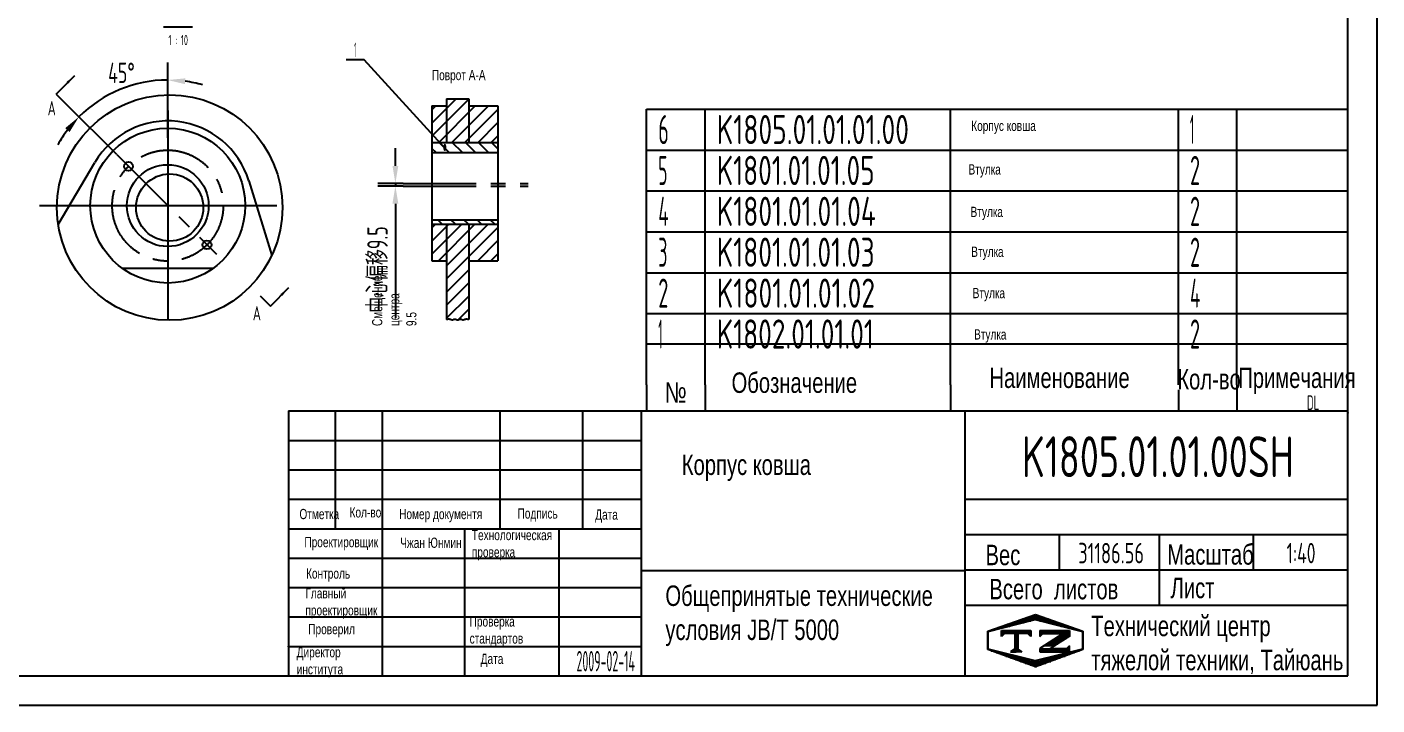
# Model space of a CAD drawing. Header units: millimetres. Extents: x 0 to 16800, y 0 to 11880.
# Drawn here: x 7558 to 16800, y 0 to 4642 of the extents above; entities that cross this region are included whole.
import ezdxf
from ezdxf.enums import TextEntityAlignment as Align

# ---------------------------------------------------------------- set-up
doc = ezdxf.new("R2010")
doc.units = ezdxf.units.MM
doc.header["$LTSCALE"] = 400
doc.linetypes.add('F', pattern=[0.75, 0.5, -0.25])
doc.linetypes.add('G', pattern=[2, 1.25, -0.25, 0.25, -0.25])
for name, color, linetype in [('01', 7, 'Continuous'), ('02', 1, 'Continuous'), ('04', 2, 'F'), ('05', 4, 'G'), ('08', 1, 'Continuous'), ('11', 3, 'Continuous'), ('THICK', 7, 'Continuous')]:
    doc.layers.add(name, color=color, linetype=linetype)
doc.styles.get("Standard").update_dxf_attribs({"font": 'isocp', "width": 0.707, "bigfont": 'intecad.shx'})
doc.dimstyles.new('INTE', dxfattribs={"dimscale": 40, "dimtxt": 3.5, "dimasz": 3, "dimexe": 3, "dimexo": 0, "dimgap": 1, "dimtad": 1, "dimdec": 3, "dimdsep": 46, "dimtxsty": 'Standard', "dimcen": 0, "dimclrd": 1, "dimclre": 1, "dimclrt": 3, "dimadec": 4, "dimazin": 2, "dimtfac": 1, "dimtdec": 3, "dimtmove": 0, "dimatfit": 0, "dimfxl": 1, "dimarcsym": 0})
doc.dimstyles.new('INTE$2', dxfattribs={"dimscale": 40, "dimtxt": 3.5, "dimasz": 3, "dimexe": 3, "dimexo": 0, "dimgap": 1, "dimtad": 1, "dimtih": 1, "dimtoh": 1, "dimdec": 3, "dimdsep": 46, "dimtxsty": 'Standard', "dimcen": 0, "dimclrd": 1, "dimclre": 1, "dimclrt": 3, "dimadec": 4, "dimazin": 2, "dimtfac": 1, "dimtdec": 3, "dimtmove": 0, "dimatfit": 0, "dimfxl": 1, "dimarcsym": 0})

# ---------------------------------------------------------------- blocks, each defined once
blk = doc.blocks.new('*D106')
at = {"layer": '08', "color": 1, "lineweight": -2}
for p, q in [((8521.6, 3882.9), (8521.6, 4399.1)), ((8172.5, 3768.3), (7828.7, 4112.1))]:
    blk.add_line(p, q, dxfattribs=at)
for start, end in [(90, 135), (73.99466, 81.99733), (143.00267, 151.00534)]:
    blk.add_arc((8521.6, 3419.3), 859.8, start, end, dxfattribs=at)
at = {"layer": '08', "color": 1}
for points in [[(8639.9, 4250.8), (8642.7, 4290.7), (8521.6, 4279.1)], [(7819.7, 3949.8), (7849.9, 3923.6), (7913.6, 4027.3)]]:
    blk.add_solid(points, dxfattribs=at)
at = {"layer": 'Defpoints', "color": 0}
for p in [(8091.6, 4163.9), (8521.6, 3882.9), (8172.5, 3768.3), (8854.4, 3086.4), (8521.6, 2634.3)]:
    blk.add_point(p, dxfattribs=at)
at = {"layer": '08', "color": 3, "insert": (8204.9, 4328.7), "char_height": 140, "attachment_point": 5}
blk.add_mtext('45°', dxfattribs=at)
blk = doc.blocks.new('*D107')
at = {"layer": '08', "color": 1, "lineweight": -2}
for p, q in [((10080, 3691.5), (10080, 3811.5)), ((10133.2, 3571.5), (9960, 3571.5)), ((10133.2, 3552.5), (9960, 3552.5)), ((10080, 3571.5), (10080, 3552.5)), ((10080, 3432.5), (10080, 2651.2))]:
    blk.add_line(p, q, dxfattribs=at)
at = {"layer": '08', "color": 1}
for points in [[(10060, 3691.5), (10100, 3691.5), (10080, 3571.5)], [(10060, 3432.5), (10100, 3432.5), (10080, 3552.5)]]:
    blk.add_solid(points, dxfattribs=at)
at = {"layer": 'Defpoints', "color": 0}
for p in [(10080, 3552.5), (10133.2, 3571.5), (10133.2, 3552.5)]:
    blk.add_point(p, dxfattribs=at)
at = {"layer": '08', "color": 3, "insert": (9957.7, 2981.8), "char_height": 140, "attachment_point": 5, "rotation": 90}
blk.add_mtext('中心偏移9.5', dxfattribs=at)
blk = doc.blocks.new('*U143')
at = {"layer": '01'}
for points in [[(415, 5), (415, 292)], [(25, 5), (415, 5)]]:
    blk.add_lwpolyline(points, dxfattribs=at)
at = {"layer": '02'}
for points in [[(420, 0), (420, 297)], [(0, 0), (420, 0)]]:
    blk.add_lwpolyline(points, dxfattribs=at)
blk = doc.blocks.new('*U145')
at = {"layer": '01'}
for p, q in [((0, -280), (0, 0)), ((4800, -280), (4800, 0))]:
    blk.add_line(p, q, dxfattribs=at)
at = {"layer": '02'}
for p, q in [((0, 0), (400, 0)), ((400, -280), (400, 0)), ((400, 0), (2080, 0)), ((2080, -280), (2080, 0)), ((2080, 0), (3640, 0)), ((3640, -280), (3640, 0)), ((3640, 0), (4040, 0)), ((4040, -280), (4040, 0)), ((4040, 0), (4800, 0))]:
    blk.add_line(p, q, dxfattribs=at)
blk = doc.blocks.new('*U146')
at = {"layer": '01'}
for p, q in [((0, -280), (0, 0)), ((4800, -280), (4800, 0))]:
    blk.add_line(p, q, dxfattribs=at)
at = {"layer": '02'}
for p, q in [((0, 0), (400, 0)), ((400, -280), (400, 0)), ((400, 0), (2080, 0)), ((2080, -280), (2080, 0)), ((2080, 0), (3640, 0)), ((3640, -280), (3640, 0)), ((3640, 0), (4040, 0)), ((4040, -280), (4040, 0)), ((4040, 0), (4800, 0))]:
    blk.add_line(p, q, dxfattribs=at)
blk = doc.blocks.new('*U147')
at = {"layer": '01'}
for p, q in [((0, -280), (0, 0)), ((4800, -280), (4800, 0))]:
    blk.add_line(p, q, dxfattribs=at)
at = {"layer": '02'}
for p, q in [((0, 0), (400, 0)), ((400, -280), (400, 0)), ((400, 0), (2080, 0)), ((2080, -280), (2080, 0)), ((2080, 0), (3640, 0)), ((3640, -280), (3640, 0)), ((3640, 0), (4040, 0)), ((4040, -280), (4040, 0)), ((4040, 0), (4800, 0))]:
    blk.add_line(p, q, dxfattribs=at)
blk = doc.blocks.new('*U148')
at = {"layer": '01'}
for p, q in [((0, -280), (0, 0)), ((4800, -280), (4800, 0))]:
    blk.add_line(p, q, dxfattribs=at)
at = {"layer": '02'}
for p, q in [((0, 0), (400, 0)), ((400, -280), (400, 0)), ((400, 0), (2080, 0)), ((2080, -280), (2080, 0)), ((2080, 0), (3640, 0)), ((3640, -280), (3640, 0)), ((3640, 0), (4040, 0)), ((4040, -280), (4040, 0)), ((4040, 0), (4800, 0))]:
    blk.add_line(p, q, dxfattribs=at)
blk = doc.blocks.new('*U149')
at = {"layer": '01'}
for p, q in [((0, -280), (0, 0)), ((4800, -280), (4800, 0))]:
    blk.add_line(p, q, dxfattribs=at)
at = {"layer": '02'}
for p, q in [((0, 0), (400, 0)), ((400, -280), (400, 0)), ((400, 0), (2080, 0)), ((2080, -280), (2080, 0)), ((2080, 0), (3640, 0)), ((3640, -280), (3640, 0)), ((3640, 0), (4040, 0)), ((4040, -280), (4040, 0)), ((4040, 0), (4800, 0))]:
    blk.add_line(p, q, dxfattribs=at)
blk = doc.blocks.new('*U150')
at = {"layer": '01'}
for p, q in [((0, -280), (0, 0)), ((0, 0), (400, 0)), ((400, 0), (2080, 0)), ((2080, 0), (3640, 0)), ((3640, 0), (4040, 0)), ((4040, 0), (4800, 0)), ((4800, -280), (4800, 0))]:
    blk.add_line(p, q, dxfattribs=at)
at = {"layer": '02'}
for p, q in [((400, -280), (400, 0)), ((2080, -280), (2080, 0)), ((3640, -280), (3640, 0)), ((4040, -280), (4040, 0))]:
    blk.add_line(p, q, dxfattribs=at)
blk = doc.blocks.new('*X154')
at = {"color": 0}
for p, q in [((127.06, 7.8), (132.06, 7.8)), ((127.06, 7.5), (132.06, 7.5)), ((127.06, 7.2), (127.32, 7.2)), ((130.16, 6.9), (131.98, 6.9)), ((130.62, 7.2), (132.06, 7.2)), ((127.84, 5.4), (129.64, 5.4)), ((128.3, 5.7), (130.1, 5.7)), ((128.77, 6), (130.57, 6)), ((129.23, 6.3), (131.04, 6.3)), ((129.7, 6.6), (131.51, 6.6))]:
    blk.add_line(p, q, dxfattribs=at)
blk = doc.blocks.new('*X155')
at = {"color": 0}
for p, q in [((127.06, 4.8), (132.06, 4.8)), ((131.84, 5.1), (132.06, 5.1)), ((127.06, 4.5), (132.06, 4.5))]:
    blk.add_line(p, q, dxfattribs=at)
blk = doc.blocks.new('*X153')
at = {"color": 0}
for p, q in [((122.82, 4.8), (123.24, 4.8)), ((122.34, 4.5), (123.72, 4.5))]:
    blk.add_line(p, q, dxfattribs=at)
blk = doc.blocks.new('*X152')
at = {"color": 0}
for p, q in [((120.53, 7.8), (125.53, 7.8)), ((120.53, 7.5), (125.53, 7.5)), ((120.53, 7.2), (120.79, 7.2)), ((125.27, 7.2), (125.53, 7.2))]:
    blk.add_line(p, q, dxfattribs=at)
blk = doc.blocks.new('*X151')
at = {"color": 0}
for p, q in [((122.38, 9.3), (124.32, 9.3)), ((123.24, 9.6), (125.52, 9.6)), ((124.1, 9.9), (128.52, 9.9)), ((124.97, 10.2), (127.67, 10.2)), ((125.83, 10.5), (126.82, 10.5)), ((127.02, 9.6), (129.37, 9.6)), ((128.22, 9.3), (130.22, 9.3)), ((118.22, 7.8), (118.32, 7.8)), ((118.22, 7.5), (118.27, 7.5)), ((118.22, 7.2), (118.27, 7.2)), ((118.22, 6.9), (118.27, 6.9)), ((118.94, 8.1), (119.52, 8.1)), ((119.8, 8.4), (120.72, 8.4)), ((120.66, 8.7), (121.92, 8.7)), ((121.52, 9), (123.12, 9)), ((129.42, 9), (131.07, 9)), ((130.62, 8.7), (131.92, 8.7)), ((131.82, 8.4), (132.77, 8.4)), ((133.02, 8.1), (133.62, 8.1)), ((134.22, 7.8), (134.32, 7.8)), ((134.27, 7.5), (134.32, 7.5)), ((134.27, 7.2), (134.32, 7.2)), ((134.27, 6.9), (134.32, 6.9)), ((118.22, 6.6), (118.27, 6.6)), ((118.22, 6.3), (118.27, 6.3)), ((118.22, 6), (118.27, 6)), ((118.22, 5.7), (118.27, 5.7)), ((118.22, 5.4), (118.27, 5.4)), ((118.22, 5.1), (118.27, 5.1)), ((118.22, 4.8), (118.27, 4.8)), ((134.27, 6.6), (134.32, 6.6)), ((134.27, 6.3), (134.32, 6.3)), ((134.27, 6), (134.32, 6)), ((134.27, 5.7), (134.32, 5.7)), ((134.27, 5.4), (134.32, 5.4)), ((134.27, 5.1), (134.32, 5.1)), ((134.27, 4.8), (134.32, 4.8)), ((118.79, 4.5), (119.42, 4.5)), ((119.61, 4.2), (120.62, 4.2)), ((120.43, 3.9), (121.82, 3.9)), ((121.26, 3.6), (123.02, 3.6)), ((122.08, 3.3), (124.22, 3.3)), ((122.91, 3), (125.42, 3)), ((123.73, 2.7), (128.89, 2.7)), ((124.55, 2.4), (128.07, 2.4)), ((127.12, 3), (129.7, 3)), ((128.32, 3.3), (130.51, 3.3)), ((129.52, 3.6), (131.32, 3.6)), ((130.72, 3.9), (132.14, 3.9)), ((131.92, 4.2), (132.95, 4.2)), ((133.12, 4.5), (133.76, 4.5)), ((125.38, 2.1), (127.26, 2.1)), ((126.2, 1.8), (126.45, 1.8))]:
    blk.add_line(p, q, dxfattribs=at)
blk = doc.blocks.new('*U158')
at = {"layer": '01'}
for p, q in [((0, -280), (0, 0)), ((4800, -280), (4800, 0))]:
    blk.add_line(p, q, dxfattribs=at)
at = {"layer": '02'}
for p, q in [((0, 0), (400, 0)), ((400, -280), (400, 0)), ((400, 0), (2080, 0)), ((2080, -280), (2080, 0)), ((2080, 0), (3640, 0)), ((3640, -280), (3640, 0)), ((3640, 0), (4040, 0)), ((4040, -280), (4040, 0)), ((4040, 0), (4800, 0))]:
    blk.add_line(p, q, dxfattribs=at)

msp = doc.modelspace()

# ---------------------------------------------------------------- hatches: boundary and pattern name
at = {"layer": '02', "linetype": 'Continuous'}
h = msp.add_hatch(dxfattribs=at)
h.set_pattern_fill('ANSI31', color=1, scale=20, style=0)
h.set_pattern_definition([(45, (-1116.59, -98.425), (-44.90128, 44.90128), [])])
h.paths.add_polyline_path([(10582.3984, 4151.4586), (10430.3984, 4151.4586), (10430.3984, 3851.4586), (10582.3984, 3851.4586)])
h.paths.add_polyline_path([(10582.3984, 3291.4586), (10430.3984, 3291.4586), (10430.3984, 2639.5965), (10437.0936, 2642.2119), (10442.9909, 2643.4202), (10450.2546, 2643.5656), (10456.8234, 2641.6301), (10460.457, 2640.2377), (10463.7567, 2638.9523), (10466.8151, 2638.0765), (10469.7127, 2637.836), (10472.4805, 2638.1477), (10475.1369, 2638.8513), (10477.7005, 2639.7865), (10482.0936, 2641.5625), (10487.4389, 2643.0523), (10492.9401, 2641.4569), (10499.2734, 2638.4802), (10501.6484, 2637.5065), (10504.0234, 2636.8177), (10506.3984, 2636.5565), (10508.7734, 2636.8177), (10511.1484, 2637.5065), (10513.5234, 2638.4802), (10515.8984, 2639.5965), (10519.8568, 2641.4569), (10525.358, 2643.0523), (10530.7033, 2641.5625), (10535.0964, 2639.7865), (10537.66, 2638.8513), (10540.3164, 2638.1477), (10543.0842, 2637.836), (10545.9818, 2638.0765), (10549.0402, 2638.9523), (10552.3399, 2640.2377), (10555.9735, 2641.6301), (10562.5423, 2643.5656), (10569.806, 2643.4202), (10575.7033, 2642.2119), (10582.3984, 2639.5965)])
h.paths.add_polyline_path([(10582.3984, 3041.4586), (10782.3984, 3041.4586), (10782.3984, 3291.4586), (10582.3984, 3291.4586)])
h.paths.add_polyline_path([(10330.3984, 3041.4586), (10430.3984, 3041.4586), (10430.3984, 3291.4586), (10330.3984, 3291.4586)])
h.paths.add_polyline_path([(10430.3984, 4101.4586), (10330.3984, 4101.4586), (10330.3984, 3851.4586), (10430.3984, 3851.4586)])
h.paths.add_polyline_path([(10582.3984, 3851.4586), (10782.3984, 3851.4586), (10782.3984, 4101.4586), (10582.3984, 4101.4586)])
h = msp.add_hatch(dxfattribs=at)
h.set_pattern_fill('ANSI31', color=1, scale=20, angle=90, style=0)
h.set_pattern_definition([(135, (-1116.59, -98.425), (-44.90128, -44.90128), [])])
h.paths.add_polyline_path([(10782.3984, 3782.4586), (10782.3984, 3851.4586), (10330.3984, 3851.4586), (10330.3984, 3782.4586)])
h.paths.add_polyline_path([(10330.3984, 3322.4586), (10330.3984, 3291.4586), (10782.3984, 3291.4586), (10782.3984, 3322.4586)])

# ---------------------------------------------------------------- linework, layer by layer
msp.add_circle((8534.9984, 3405.8201), 230)
at = {"layer": '01'}
for p, q in [((8691.8965, 4640.1847), (8491.8965, 4640.1847)), ((7757.5802, 4183.1962), (7828.2908, 4112.4856)), ((9153.3055, 2802.3415), (9224.0162, 2731.6308))]:
    msp.add_line(p, q, dxfattribs=at)
at = {"layer": '01', "color": 7, "linetype": 'Continuous'}
for p, q in [((10330.3984, 4101.4586), (10430.3984, 4101.4586)), ((10330.3984, 4101.4586), (10330.3984, 3041.4586)), ((10430.3984, 4151.4586), (10582.3984, 4151.4586)), ((10430.3984, 4151.4586), (10430.3984, 3851.4586)), ((10582.3984, 4151.4586), (10582.3984, 3851.4586)), ((10582.3984, 4101.4586), (10782.3984, 4101.4586)), ((10782.3984, 4101.4586), (10782.3984, 3041.4586)), ((10330.3984, 3851.4586), (10782.3984, 3851.4586)), ((7772.0315, 3290.6911), (8022.1586, 3714.204)), ((10330.3984, 3782.4586), (10782.3984, 3782.4586)), ((9076.0322, 3589.4441), (9233.2075, 3077.3733)), ((10330.3984, 3322.4586), (10782.3984, 3322.4586)), ((10330.3984, 3291.4586), (10782.3984, 3291.4586)), ((10430.3984, 3291.4586), (10430.3984, 2639.5965)), ((10582.3984, 3291.4586), (10582.3984, 2639.5965)), ((8831.402, 2989.2551), (8211.7247, 2989.2551)), ((10330.3984, 3041.4586), (10430.3984, 3041.4586)), ((10582.3984, 3041.4586), (10782.3984, 3041.4586))]:
    msp.add_line(p, q, dxfattribs=at)
for centre, radius in [((8521.5634, 3419.2551), 530), ((8252.8628, 3687.9557), 30), ((8521.5634, 3419.2551), 280), ((8790.2639, 3150.5546), 30)]:
    msp.add_circle(centre, radius, dxfattribs=at)
msp.add_arc((8521.5634, 3419.2551), 580, 17.06336694, 149.43386626, dxfattribs=at)
at = {"layer": '01'}
msp.add_point((16600, 2000), dxfattribs=at)
at = {"layer": '02'}
for p, q in [((9866.8273, 4416.7274), (9742.8273, 4416.7274)), ((10418.2433, 3812.781), (9866.8273, 4416.7274)), ((7757.5802, 4183.1962), (7884.8594, 4310.4755)), ((9224.0162, 2731.6308), (9351.2954, 2858.91))]:
    msp.add_line(p, q, dxfattribs=at)
for points in [[(7884.8594, 4310.4755, 0, 18, 0), (7833.9477, 4259.5638, 0, 0, 0)], [(9351.2954, 2858.91, 0, 18, 0), (9300.3837, 2807.9984, 0, 0, 0)]]:
    msp.add_lwpolyline(points, format="xyseb", dxfattribs=at)
msp.add_lwpolyline([(10430.3984, 2639.5965), (10437.0936, 2642.2119), (10442.9909, 2643.4202), (10448.1831, 2643.5241), (10452.763, 2642.8265), (10456.8234, 2641.6301), (10460.457, 2640.2377), (10463.7567, 2638.9523), (10466.8151, 2638.0765), (10469.7127, 2637.836), (10472.4805, 2638.1477), (10475.1369, 2638.8513), (10477.7005, 2639.7865), (10480.1899, 2640.7929), (10482.6237, 2641.7102), (10485.0204, 2642.3782), (10487.3984, 2642.6365), (10489.7734, 2642.3752), (10492.1484, 2641.6865), (10494.5234, 2640.7127), (10496.8984, 2639.5965), (10499.2734, 2638.4802), (10501.6484, 2637.5065), (10504.0234, 2636.8177), (10506.3984, 2636.5565), (10508.7734, 2636.8177), (10511.1484, 2637.5065), (10513.5234, 2638.4802), (10515.8984, 2639.5965), (10518.2734, 2640.7127), (10520.6484, 2641.6865), (10523.0234, 2642.3752), (10525.3984, 2642.6365), (10527.7765, 2642.3782), (10530.1732, 2641.7102), (10532.6069, 2640.7929), (10535.0964, 2639.7865), (10537.66, 2638.8513), (10540.3164, 2638.1477), (10543.0842, 2637.836), (10545.9818, 2638.0765), (10549.0402, 2638.9523), (10552.3399, 2640.2377), (10555.9735, 2641.6301), (10560.0339, 2642.8265), (10564.6138, 2643.5241), (10569.806, 2643.4202), (10575.7033, 2642.2119), (10582.3984, 2639.5965)], dxfattribs=at)
at = {"layer": '02', "color": 1, "linetype": 'Continuous'}
msp.add_circle((8534.9984, 3405.8201), 771.6043, dxfattribs=at)
at = {"layer": '04', "color": 0}
msp.add_line((11800, 2192.4513), (11800, 2013.0959), dxfattribs=at)
at = {"layer": '04', "color": 1}
for p, q in [((12200, 2192.4513), (12200, 2013.0959)), ((13880, 2192.4513), (13880, 2013.0959)), ((15440, 2158.5248), (15440, 2013.0959)), ((15840, 2192.4513), (15840, 2013.0959))]:
    msp.add_line(p, q, dxfattribs=at)
at = {"layer": '05', "color": 4, "linetype": 'G'}
for p, q in [((8521.5634, 4070.2667), (8521.5634, 2796.4021)), ((8521.5634, 4070.2667), (8521.5634, 2796.4021)), ((8521.5634, 4070.2667), (8521.5634, 2796.4021)), ((8521.5634, 4070.2667), (8521.5634, 2796.4021)), ((8521.5634, 4070.2667), (8521.5634, 2796.4021)), ((8521.5634, 4070.2667), (8521.5634, 2796.4021)), ((8521.5634, 3972.8834), (8521.5634, 2707.221)), ((8521.5634, 3882.8834), (8521.5634, 2634.3328)), ((8521.5634, 3846.7455), (8521.5634, 3165.5955)), ((8521.5634, 3846.7455), (8521.5634, 3165.5955)), ((8521.5634, 3756.7455), (8521.5634, 3075.5955)), ((8521.5634, 3756.7455), (8521.5634, 3075.5955)), ((10133.167, 3571.4586), (10988.7091, 3571.4586)), ((10133.167, 3552.4586), (10988.7091, 3552.4586)), ((7644.4231, 3419.2551), (9268.6731, 3419.2551)), ((8042.8518, 3419.2551), (9268.6731, 3419.2551))]:
    msp.add_line(p, q, dxfattribs=at)
at = {"layer": '05'}
msp.add_line((8172.4924, 3768.3261), (8854.3933, 3086.4252), dxfattribs=at)
at = {"layer": '05', "color": 4, "linetype": 'G'}
msp.add_circle((8521.5634, 3419.2551), 380, dxfattribs=at)
at = {"layer": 'THICK'}
for p, q in [((9347.6164, 2013.0959), (9347.6164, 200)), ((9347.6164, 2013.0959), (16600, 2013.0959)), ((9669.8403, 2012.2214), (9669.8403, 2013.0959)), ((9669.9445, 1207.2755), (9669.9445, 2013.0959)), ((9992.2727, 200), (9992.2727, 2013.0959)), ((10798.0931, 1207.2755), (10798.0931, 2013.0959)), ((11362.1674, 1207.2755), (11362.1674, 2013.0959)), ((11765.0776, 200), (11765.0776, 2013.0959)), ((13981.0837, 200), (13981.0837, 2013.0959)), ((16600, 200), (16600, 2013.0959)), ((9347.6164, 1408.7306), (11765.0776, 1408.7306)), ((13981.0837, 1408.7306), (16600, 1408.7306)), ((9347.6164, 1207.2755), (11765.0776, 1207.2755)), ((10556.347, 200), (10556.347, 1207.2755)), ((11201.0033, 200), (11201.0033, 1207.2755)), ((13981.0837, 1166.9845), (16600, 1166.9845)), ((14625.74, 925.2384), (14625.74, 1166.9845)), ((15310.6873, 683.4922), (15310.6873, 1166.9845)), ((15955.3437, 925.2384), (15955.3437, 1166.9845)), ((13981.0837, 925.2384), (16600, 925.2384)), ((11765.0776, 921.7458), (13981.0837, 921.7458)), ((13981.0837, 683.4922), (16600, 683.4922)), ((9347.6164, 200), (16600, 200))]:
    msp.add_line(p, q, dxfattribs=at)
at = {"layer": 'THICK', "color": 3}
for p, q in [((9347.6164, 1811.6408), (11765.0776, 1811.6408)), ((9347.6164, 1610.1857), (11765.0776, 1610.1857)), ((9347.6164, 1005.8204), (11765.0776, 1005.8204)), ((9347.6164, 804.3653), (11765.0776, 804.3653)), ((9347.6164, 602.9102), (11765.0776, 602.9102)), ((14136.2877, 506.457), (14462.8481, 620.1977)), ((14138.4083, 503.8955), (14460.7364, 584.4775)), ((14460.7364, 584.4775), (14783.0646, 503.8955)), ((14462.8481, 620.1977), (14785.1674, 506.457)), ((14136.2877, 379.7911), (14136.2877, 506.457)), ((14138.4083, 383.0224), (14138.4083, 503.8955)), ((14229.4251, 469.9223), (14229.4251, 510.2133)), ((14229.4251, 510.2133), (14430.8802, 510.2133)), ((14249.5706, 490.0678), (14229.4251, 469.9223)), ((14410.7346, 490.0678), (14249.5706, 490.0678)), ((14321.3364, 490.2602), (14321.3364, 379.7507)), ((14330.1498, 490.2602), (14330.1498, 379.7507)), ((14340.2223, 490.2602), (14340.2223, 379.7507)), ((14430.8802, 469.9223), (14410.7346, 490.0678)), ((14430.8802, 510.2133), (14430.8802, 469.9223)), ((14492.5686, 510.2133), (14492.5686, 469.9223)), ((14492.5686, 510.2133), (14694.0237, 510.2133)), ((14492.5686, 469.9223), (14512.7141, 490.0678)), ((14651.2101, 490.0678), (14492.5686, 387.425)), ((14512.7141, 490.0678), (14651.2101, 490.0678)), ((14694.0182, 470.3071), (14590.8101, 404.254)), ((14694.0237, 510.2133), (14694.0237, 469.9223)), ((14783.0646, 503.8955), (14783.0646, 383.0224)), ((14785.1674, 506.457), (14785.1674, 379.7911)), ((9347.6164, 401.4551), (11765.0776, 401.4551)), ((14462.8481, 260.8803), (14136.2877, 379.7911)), ((14460.7364, 302.4404), (14138.4083, 383.0224)), ((14330.1498, 388.9599), (14291.119, 364.4022)), ((14330.1498, 388.9599), (14369.1807, 364.4022)), ((14783.0646, 383.0224), (14460.7364, 302.4404)), ((14785.1674, 379.7911), (14462.8481, 260.8803)), ((14492.5686, 387.425), (14492.5686, 364.4022)), ((14590.8101, 404.254), (14560.0191, 384.5477)), ((14673.8726, 384.5477), (14560.0191, 384.5477)), ((14694.0182, 404.6932), (14673.8726, 384.5477)), ((14694.0182, 364.4022), (14694.0182, 404.6932)), ((14291.119, 364.4022), (14330.1498, 364.4022)), ((14369.1807, 364.4022), (14330.1498, 364.4022)), ((14492.5686, 364.4022), (14694.0182, 364.4022))]:
    msp.add_line(p, q, dxfattribs=at)
for p in [(9347.6164, 401.4551), (9347.6164, 200)]:
    msp.add_point(p, dxfattribs=at)

# ---------------------------------------------------------------- block references
at = {"layer": '04', "xscale": 40, "yscale": 40, "zscale": 40}
msp.add_blockref('*U143', (0, 0), dxfattribs=at)
at = {"layer": '04'}
for name, p in [('*U150', (11800, 4080)), ('*U149', (11800, 3800)), ('*U148', (11800, 3520)), ('*U147', (11800, 3240)), ('*U146', (11800, 2960)), ('*U145', (11800, 2680)), ('*U158', (11800, 2472.4513))]:
    msp.add_blockref(name, p, dxfattribs=at)
at = {"layer": 'THICK', "color": 3, "xscale": 40.29102000000034, "yscale": 40.29101999999966, "zscale": 40.29102}
for name in ['*X151', '*X152', '*X154', '*X153', '*X155']:
    msp.add_blockref(name, (9373.0986, 190.1559), dxfattribs=at)

# ---------------------------------------------------------------- texts
at = {"layer": '02', "width": 0.605172}
msp.add_text('●', height=40, dxfattribs=at).set_placement((10406.2433, 3792.781), (10430.2433, 3792.781), align=Align.FIT)
at = {"layer": '04', "attachment_point": 1}
for s, insert, char_height in [('{\\fArial|b0|i0|c204|p34;\\C3;Поврот А-А}', (10329.7235, 4348.0745), 70), ('{\\fArial|b0|i0|c204|p34;\\C3;Корпус ковша}', (14022.3853, 4000.6819), 70), ('{\\fArial|b0|i0|c204|p34;\\C0;Наименование}', (14147.1196, 2310.5897), 140), ('{\\fArial|b0|i0|c204|p34;\\C0;Примечания}', (15850.472, 2310.5897), 140), ('{\\fArial|b0|i0|c204|p34;\\C0;Обозначение}', (12381.391, 2277.0315), 140), ('{\\fArial|b0|i0|c204|p34;\\C0;Кол-во}', (15433.0572, 2300.9122), 140), ('{\\fArial|b0|i0|c204|p34;\\C0;№}', (11925.5643, 2209.9152), 140), ('{\\fArial|b0|i0|c204|p34;\\C3;Корпус ковша}', (12040.7833, 1714.974), 140), ('{\\fArial|b0|i0|c204|p34;\\C0;Кол-во}', (9766.3297, 1353.8569), 70), ('{\\fArial|b0|i0|c204|p34;\\C0;Номер документя}', (10105.6652, 1342.5555), 70), ('{\\fArial|b0|i0|c204|p34;\\C0;Подпись}', (10916.2999, 1346.3226), 70), ('{\\fArial|b0|i0|c204|p34;\\C0;Дата}', (11447.9256, 1338.7884), 70), ('{\\fArial|b0|i0|c204|p34;\\C0;Проектировщик}', (9457.1573, 1150.4318), 70), ('{\\fArial|b0|i0|c204|p34;\\C3;Чжан Юнмин}', (10113.3032, 1145.9357), 70), ('{\\fArial|b0|i0|c204|p34;\\C0;Технологическая\\Pпроверка}', (10603.4545, 1198.6755), 70), ('{\\fArial|b0|i0|c204|p34;\\C0;Масштаб}', (15364.2084, 1101.0853), 140), ('{\\fArial|b0|i0|c204|p34;\\C0;Вес}', (14119.9783, 1097.3182), 140), ('{\\fArial|b0|i0|c204|p34;\\C0;Контроль}', (9468.52, 935.1479), 70), ('{\\fArial|b0|i0|c204|p34;\\C0;Всего  листов}', (14146.3711, 863.756), 140), ('{\\fArial|b0|i0|c204|p34;\\C0;Лист}', (15386.8308, 871.2903), 140), ('{\\fArial|b0|i0|c204|p34;\\C0;Главный\\Pпроектировщик}', (9464.0967, 800), 70), ('{\\fArial|b0|i0|c204|p34;\\C0;Общепринятые технические\\Pусловия \\fArial|b0|i0|c0|p34;JB/T 5000}', (11928.4574, 818.3545), 140), ('{\\fArial|b0|i0|c204|p34;\\C0;Проверил}', (9483.6016, 554.6676), 70), ('{\\fArial|b0|i0|c204|p34;\\C0;Проверка\\Pстандартов}', (10588.3729, 607.2359), 70), ('{\\fArial|b0|i0|c204|p34;\\C0;Технический центр\\Pтяжелой техники, Тайюань}', (14843.894, 611.3582), 140), ('{\\fArial|b0|i0|c204|p34;\\C0;Директор\\Pинститута}', (9404.4233, 396.448), 70), ('{\\fArial|b0|i0|c204|p34;\\C0;Дата}', (10663.7808, 351.0709), 70)]:
    msp.add_mtext(s, dxfattribs=dict(at, insert=insert, char_height=char_height))
at = {"layer": '04', "char_height": 70, "attachment_point": 1}
for s, insert, width in [('{\\fArial|b0|i0|c204|p34;\\C3;Втулка}', (14003.3201, 3702.0804), 4.798168), ('{\\fArial|b0|i0|c204|p34;\\C3;Втулка}', (14017.6099, 3411.4641), 4.798168), ('{\\fArial|b0|i0|c204|p34;\\C3;Втулка}', (14022.4081, 3138.2047), 4.798168), ('{\\fArial|b0|i0|c204|p34;\\C3;Втулка}', (14032.0044, 2855.3573), 4.798168), ('{\\fArial|b0|i0|c204|p34;\\C3;Втулка}', (14041.6007, 2572.5099), 4.798168), ('{\\fArial|b0|i0|c204|p34;\\C0;Отметка}', (9423.2238, 1342.5555), 3.770354)]:
    msp.add_mtext(s, dxfattribs=dict(at, insert=insert, width=width))
at = {"layer": '04', "insert": (9920.7148, 2594.6118), "char_height": 70, "width": 4.331903, "attachment_point": 1, "rotation": 90}
msp.add_mtext('{\\fArial|b0|i0|c204|p34;\\C250;Смещение центра 9.5}', dxfattribs=at)
at = {"layer": '11', "color": 3, "linetype": 'Continuous', "width": 0.543846}
msp.add_text('1 : 10', height=70, dxfattribs=at).set_placement((8593.4412, 4517.6951), align=Align.CENTER)
at = {"layer": '11'}
for s, height, width, p, p2 in [('1', 98.9949, 0.404, (9797.8284, 4436.7274), (9811.8263, 4436.7274)), ('6', 200, 0.600695, (11880, 3840), (11952.0361, 3840)), ('K1805.01.01.01.00', 200, 0.695785, (12280, 3840), (13595.8383, 3840)), ('1', 200, 0.404, (15520, 3840), (15548.28, 3840)), ('5', 200, 0.527686, (11880, 3560), (11942.417, 3560)), ('K1801.01.01.05', 200, 0.693398, (12280, 3560), (13361.204, 3560)), ('2', 200, 0.562593, (15520, 3560), (15588.643, 3560)), ('4', 200, 0.543846, (11880, 3280), (11950.7, 3280)), ('K1801.01.01.04', 200, 0.693499, (12280, 3280), (13369.487, 3280)), ('2', 200, 0.562593, (15520, 3280), (15588.643, 3280)), ('3', 200, 0.527686, (11880, 3000), (11942.417, 3000)), ('K1801.01.01.03', 200, 0.693398, (12280, 3000), (13361.204, 3000)), ('2', 200, 0.562593, (15520, 3000), (15588.643, 3000)), ('2', 200, 0.562593, (11880, 2720), (11948.643, 2720)), ('K1801.01.01.02', 200, 0.69343, (12280, 2720), (13363.8393, 2720)), ('4', 200, 0.543846, (15520, 2720), (15590.7, 2720)), ('1', 200, 0.404, (11880, 2440), (11908.28, 2440)), ('K1802.01.01.01', 200, 0.693325, (12280, 2440), (13355.347, 2440)), ('2', 200, 0.562593, (15520, 2440), (15588.643, 2440)), ('DL', 100, 0.628444, (16320, 2020), (16404.84, 2020)), ('K1805.01.01.00SH', 280, 0.695901, (14369.0931, 1560), (16230.9069, 1560)), ('31186.56', 140, 0.684434, (14754.84, 970), (15205.16, 970)), ('1:40', 140, 0.657692, (16180.981, 970), (16379.019, 970)), ('2009-02-14', 140, 0.423061, (11320, 230), (11720, 230))]:
    msp.add_text(s, height=height, dxfattribs=dict(at, width=width)).set_placement(p, p2, align=Align.FIT)
at = {"layer": '11', "width": 0.707}
for p in [(7699.448, 4007.8233), (9103.8384, 2603.7756)]:
    msp.add_text('A', height=98, dxfattribs=at).set_placement(p, align=Align.BOTTOM_LEFT)

# ---------------------------------------------------------------- dimensions: what is measured, and where the dimension line sits
at = {"layer": '08'}
dim = msp.add_angular_dim_2l(base=(8091.639, 4163.906), line1=((8521.5634, 3882.8834), (8521.5634, 2634.3328)), line2=((8172.4924, 3768.3261), (8854.3933, 3086.4252)), dimstyle='INTE$2', dxfattribs=at)
dim.commit()
dim.dimension.update_dxf_attribs({"geometry": '*D106', "text_midpoint": (8204.8622, 4218.655), "dimtype": 162})
dim = msp.add_linear_dim(base=(10080.0428, 3552.4586), p1=(10133.167, 3571.4586), p2=(10133.167, 3552.4586), angle=90, text='中心偏移9.5', dimstyle='INTE', dxfattribs=at)
dim.commit()
dim.dimension.update_dxf_attribs({"geometry": '*D107', "text_midpoint": (10080.0428, 2981.819), "dimtype": 160})

doc.saveas('drawing.dxf')
